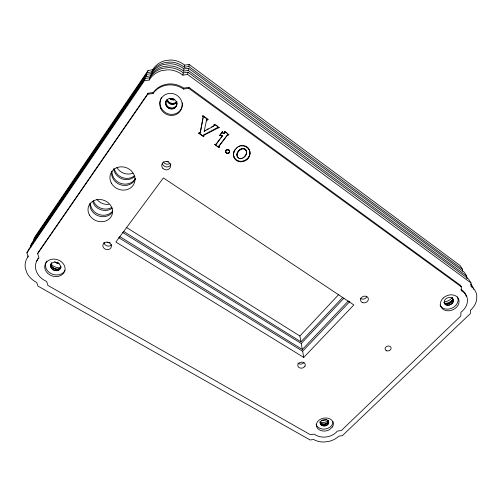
<?xml version="1.0" encoding="UTF-8"?>
<svg xmlns="http://www.w3.org/2000/svg" width="502" height="502" viewBox="0 0 502 502"><rect width="100%" height="100%" fill="white"/><g stroke="black" fill="none" stroke-linecap="round" stroke-linejoin="round"><path stroke-width="0.75" d="M61.024 266.506C60.071 274.719 46.573 269.392 51.662 262.784L50.633 265.414M60.886 267.02C58.427 271.281 50.721 268.721 51.311 263.832M219.205 147.274L219.098 146.138L227.45 135.189L228.605 134.956L228.824 134.31L227.431 134.843L219.098 145.781L218.979 147.575L214.856 144.664L216.243 144.124L219.794 139.092M215.766 144.469L216.243 143.767M214.856 144.664L214.862 144.306L218.979 147.575M214.392 125.588L214.134 124.232L214.492 125.368L213.588 126.184L204.176 131.311L205.538 130.238M214.492 125.368L214.486 124.791M461.313 286.837L461.25 290.645A16.491 13.108 -23.3 0 1 460.905 312.307L460.849 315.959L341.291 430.565L337.325 431.092A14.608 11.069 -9.5 0 1 314.308 434.155L310.343 434.688L47.922 285.425L46.636 281.446A17.702 14.627 18.2 0 1 38.993 257.852L37.644 253.692L38.39 252.136L148.084 93.246L153.305 92.487A22.377 21.316 35.4 0 1 183.632 88.107L188.865 87.354L460.359 285.236L461.313 286.837L188.733 88.327L183.475 89.086A22.471 21.404 35 0 0 153.01 93.485L147.764 94.244L37.644 253.692M462.417 271.275L462.449 269.26L460.158 265.602L189.166 64.482L184.654 65.134A22.37 21.335 45.4 0 0 170.297 59.995L164.273 60.867A22.37 21.335 45.4 0 0 152.614 69.784L148.109 70.443L35.592 235.821L33.772 239.391L147.337 72.589L148.109 70.443M466.647 278.052L466.684 276.012L464.312 272.235L188.589 68.266L183.983 68.931A22.797 21.73 43.6 0 0 169.331 63.704L163.188 64.595A22.797 21.73 43.6 0 0 151.29 73.675L146.703 74.34L32.291 242.303L30.409 246.011L30.892 247.48M471.071 283.009L470.989 286.441A19.716 15.637 -23.9 0 1 476.781 295.44L476.655 299.901A19.716 15.637 -23.9 0 1 470.418 310.318L470.343 313.599L342.326 435.692L338.787 436.163A17.852 13.498 -9.4 0 1 328.954 441.39L324.311 442.005A17.852 13.498 -9.4 0 1 313.65 439.507L310.117 439.978L37.951 286.084L36.765 282.526A21.015 17.3 18.7 0 1 26.97 273.006L25.332 268.156A21.015 17.3 18.7 0 1 28.156 256.604L26.913 252.87L28.871 249.03L145.229 78.406L149.916 77.722A23.236 22.138 41.8 0 1 162.052 68.479L168.327 67.569A23.236 22.138 41.8 0 1 183.286 72.89L187.986 72.206L468.617 279.093L471.071 283.009L187.641 74.472L182.891 75.156A23.494 22.37 40.8 0 0 167.75 69.784L161.406 70.707A23.494 22.37 40.8 0 0 149.132 80.05L144.388 80.734L26.913 252.87M445.086 304.225L444.214 302.593C447.345 305.592 453.877 302.035 452.208 297.742C457.14 303.07 445.958 308.994 443.919 302.329M203.028 118.277L200.499 131.574L200.204 132.591L199.137 132.729L198.88 133.375L203.611 136.72L203.655 135.051L204.565 134.448L216.638 128.035L218.025 127.395L218.816 127.596L203.636 135.396M203.655 135.051L203.843 136.412M207.69 119.94L207.935 119.3L207.69 119.94L206.617 120.009L206.278 120.944M229.621 151.058L229.634 151.416L228.83 149.803L229.621 151.058L229.602 152.162C228.36 155.695 223.522 151.711 226.615 149.69L225.731 151.221L225.718 150.864M206.799 119.846L207.05 119.451L207.702 119.614M207.037 119.783L207.05 119.451M206.617 120.009L206.811 119.52M203.505 135.891L203.53 135.295M203.611 136.72L203.862 136.067M203.015 115.767L203.203 117.098L202.764 116.408L203.015 115.767L207.32 118.861M203.078 116.771L203.097 116.445M202.764 116.408L202.783 116.081M198.88 133.375L199.972 133.13L200.204 132.591M199.727 133.218L199.752 132.873M199.972 133.13L199.997 132.785M199.112 133.068L199.137 132.729M176.641 105.119L176.961 102.678C177.476 113.37 161.493 108.947 166.538 99.923L165.811 102.264M165.691 103.682L166.049 101.241M203.222 116.771L200.179 132.936M188.733 88.327L188.865 87.354M233.468 153.982L233.945 151.692L235.438 149.019L233.963 152.056L233.493 154.346L233.468 153.982C233.524 166.294 251.778 162.623 249.864 151.623L249.958 153.587M246.526 151.221C248.057 156.467 238.638 162.391 237 155.595L237.026 155.959C235.488 150.675 244.938 144.752 246.564 151.585L246.275 150.405M246.313 150.763C243.489 146.063 237.026 150.776 236.975 155.036L236.95 154.672M187.641 74.472L187.986 72.206M466.684 276.012L188.256 70.437L188.589 68.266M462.449 269.26L188.846 66.565L189.166 64.482M183.475 89.086L183.632 88.107M182.891 75.156L183.286 72.89M30.409 246.011L145.894 76.58L150.537 75.902A23.036 21.956 42.6 0 1 162.566 66.735L168.779 65.831A23.036 21.956 42.6 0 1 183.6 71.108L183.983 68.931M147.337 72.589L151.886 71.93A22.603 21.555 44.4 0 1 163.677 62.919L169.764 62.035A22.603 21.555 44.4 0 1 184.284 67.224L184.654 65.134M176.146 106.43L176.829 104.083M175.311 107.553L176.334 105.395M176.164 102.941L176.346 101.944C173.585 104.849 168.295 103.293 167.216 99.528L166.99 100.519C168.17 104.874 174.821 105.972 176.98 101.837M174.207 108.413L174.401 107.372L175.505 106.512M175.079 103.788L175.267 102.784M172.895 108.953L173.102 107.911L174.401 107.372M173.792 104.316L173.987 103.312M171.477 109.135L171.684 108.087L173.102 107.911M172.406 104.498L172.606 103.487M173.29 100.036L173.485 99.07L170.818 98.361L170.611 99.327L171.916 99.854L174.658 99.86M233.574 155.702L233.549 155.338C235.338 164.844 249.645 162.165 249.921 153.223M204.176 131.311L206.629 119.683M170.04 108.953L170.253 107.905C167.894 107.265 166.074 105.106 165.93 102.653M170.994 104.309L171.201 103.305M171.916 99.854L172.111 98.888M168.685 108.407L168.904 107.359M169.663 103.776L169.877 102.772M167.499 107.541L167.724 106.499M168.503 102.923L168.722 101.925M166.564 106.411L166.796 105.37M167.593 101.812L167.819 100.82M165.949 105.094L166.181 104.065M222.606 132.817L222.744 131.863L222.838 133.143L224.156 133.701L224.783 132.597L224.695 131.342L227.055 133.036M320.383 422.571C322.453 425.269 327.718 424.234 328.308 420.789L328.697 422.69C327.919 427.346 319.492 427.02 320.025 421.799L320.747 424.479M153.01 93.485L153.305 92.487M147.764 94.244L148.084 93.246M60.246 268.608C62.555 263.387 53.62 259.559 50.978 264.366M149.132 80.05L149.916 77.722M150.537 75.902L151.29 73.675M151.886 71.93L152.614 69.784M366.824 296.544C365.939 298.928 362.67 299.914 360.555 298.546M144.388 80.734L145.229 78.406M145.894 76.58L146.703 74.34M224.156 133.701L224.77 132.258M59.575 269.511L60.221 267.917M58.64 270.202L59.286 268.608M57.504 270.641L58.15 269.047M56.237 270.804L56.889 269.21M54.925 270.666L55.584 269.072M54.605 261.642L57.855 263.594L58.282 262.571M53.664 270.252L54.329 268.658M56.619 263.18L57.046 262.157M52.534 269.574L53.206 267.986M51.612 268.689L52.283 267.102M50.959 267.654L51.637 266.066M50.627 266.537L51.304 264.956M225.699 151.968L225.687 151.604C225.969 153.606 229.094 153.744 229.583 151.799L229.602 152.162M170.887 164.399C169.4 168.59 162.46 167.361 162.303 162.999M303.999 362.463C302.662 364.352 299.587 364.684 297.893 363.09M166.306 100.94C168.797 96.077 176.786 98.398 176.773 103.707M214.134 124.565L214.367 124.258L219.048 127.621L218.816 127.928M218.816 127.596L219.048 127.282L219.048 127.621M219.801 135.452L222.424 131.637L219.801 135.452L222.468 135.929L216.243 144.124M224.783 132.597L224.695 131.342M220.685 137.918L222.461 135.584L219.794 135.101M235.463 149.383C238.965 143.591 248.879 145.141 249.908 151.987M342.784 297.335L300.943 341.806L299.895 336.007L338.944 294.279M348.281 300.98L302.323 349.486L301.244 343.493L343.857 298.27M303.754 357.418L115.862 242.039L163.382 177.909L353.841 304.946L303.754 357.418L302.637 351.224L349.856 301.47M111.733 244.669C109.612 247.48 104.397 246.105 103.97 242.617M328.653 420.488L327.837 421.096A8.427 6.444 -9.6 0 1 320.182 422.264M206.88 129.51L208.223 128.776M211.574 126.95L213.588 125.851M226.628 150.054L228.843 150.167M240.54 145.561L242.504 145.373L243.545 145.831M184.284 67.224L188.846 66.565M183.6 71.108L188.256 70.437M168.503 161.462L166.884 161.362M57.855 263.594L59.142 263.726M170.253 107.905L171.684 108.087M222.599 132.472L223.133 132.961M246.281 146.584L245.189 145.969L245.227 146.327M119.733 236.567L302.323 349.486M118.66 237.622L302.637 351.224M123.53 231.347L300.943 341.806M122.469 232.344L301.244 343.493M126.209 227.318L299.895 336.007M198.905 133.036L203.63 136.375M222.43 131.976L222.75 132.202M215.54 124.766L217.874 126.448M202.996 116.094L207.922 119.627M224.708 131.687L228.837 134.649M169.475 98.492L170.611 99.327M249.557 150.619L247.994 147.889L246.833 146.898L246.871 147.255M453.118 299.361C450.639 295.019 442.601 298.715 444.502 303.415M237.722 157.12L237.258 156.411L237.283 156.775M452.497 298.69L453.4 300.309M452.471 299.713L453.375 301.338M452.133 300.736L453.036 302.361M451.505 301.689L452.409 303.321M450.639 302.511L451.536 304.143M449.591 303.152L450.482 304.783M448.424 303.559L449.315 305.191M447.226 303.704L448.11 305.341M446.077 303.584L446.956 305.222M445.048 303.208L445.92 304.839M328.697 422.69C328.521 417.808 319.598 419.001 320.389 423.701M328.371 420.588L328.628 421.856M328.095 421.63L328.484 423.531M327.611 422.42L328.001 424.322M326.896 423.098L327.279 425.006M325.986 423.632L326.369 425.539M324.957 423.977L325.334 425.884M323.872 424.108L324.242 426.016M322.799 424.021L323.169 425.928M321.82 423.719L322.184 425.627M320.998 423.224L321.355 425.131M249.601 154.823L249.638 155.187M248.892 149.012L248.929 149.37M247.994 147.889L248.038 148.253M248.904 156.417L248.948 156.781M247.844 157.998L247.881 158.368M246.614 152.501L246.57 152.137L246.476 153.405M246.984 158.952L247.022 159.322M245.811 149.684L245.848 150.042M246.168 154.315L246.131 153.951L245.691 155.237M245.139 149.063L245.177 149.42M245.967 159.812L246.005 160.182M244.355 145.668L244.386 146.026M244.342 148.623L244.38 148.981M245.039 156.172L245.001 155.808L244.33 156.969M244.876 160.521L244.913 160.897M243.501 148.404L243.533 148.761M242.504 145.373L242.535 145.731M243.57 157.628L243.533 157.264L242.755 158.149M242.604 148.404L242.635 148.761M243.784 161.029L243.821 161.399M241.512 145.398L241.544 145.756M242.824 161.311L242.861 161.688M241.663 148.623L241.694 148.987M240.784 149.012L240.816 149.37M241.857 161.475L241.889 161.845M240.922 158.375L240.954 158.745M239.962 149.546L239.994 149.903M239.592 145.85L239.623 146.207M240.885 161.506L240.916 161.876M240.031 158.375L240.063 158.745M239.184 150.224L239.216 150.587M239.906 161.406L239.931 161.776M238.437 146.383L238.469 146.735M238.456 151.052L238.488 151.416M239.04 161.211L239.071 161.581M238.387 157.716L238.419 158.086M237.835 151.955L237.86 152.319M237.358 147.086L237.39 147.444M238.205 160.91L238.23 161.286M237.377 152.859L237.402 153.223M237.082 153.769L237.107 154.133M236.36 147.964L236.386 148.328M236.599 160.012L236.624 160.383M235.432 159.034L235.457 159.404M234.34 150.769L234.359 151.133M234.541 157.929L234.559 158.299M233.945 151.692L233.963 152.056M233.913 156.693L233.932 157.063M229.364 150.355L229.376 150.719M228.592 134.611L228.605 134.956M229.238 152.47L229.257 152.834M227.908 134.505L227.927 134.843M228.674 152.966L228.692 153.33M227.663 134.611L227.682 134.956M228.128 149.841L228.115 149.483L227.343 149.452L227.356 149.809M227.431 134.843L227.45 135.189M227.946 153.21L227.958 153.574M227.168 153.179L227.18 153.543M226.471 152.859L226.484 153.223M226.057 150.192L226.069 150.55M225.944 152.313L225.956 152.677M224.576 132.798L224.582 133.137M224.463 131.649L224.476 131.995M222.832 132.798L222.838 133.143M222.461 135.584L222.468 135.929M221.363 135.132L221.369 135.484M220.723 135.019L220.729 135.364M220.114 135.333L220.114 135.678M219.098 145.781L219.098 146.138M218.897 146.32L218.897 146.678M218.376 127.414L218.376 127.753M218.025 127.395L218.025 127.734M134.203 175.97A12.243 11.107 23.9 0 1 114.318 168.867M111.626 207.521A12.017 10.611 21.3 0 1 93.385 200.75M132.879 173.159A12.067 10.975 24.6 0 1 116.903 167.442M109.022 204.295A11.847 10.492 21.8 0 1 96.892 199.382M466.753 277.38A19.045 15.311 -24.4 0 1 467.343 278.666M471.033 284.226A19.371 15.474 -24.2 0 1 471.867 286.203M466.534 277.493A19.189 15.38 -24.3 0 1 467.481 278.585M170.172 163.263A4.43 4.129 19.4 0 1 163.301 161.876M135.433 178.298A12.481 11.282 23.2 0 1 121.434 183.607A12.481 11.282 23.2 0 1 112.002 171.477M112.806 210.827A12.243 10.768 20.8 0 1 99.176 214.567A12.243 10.768 20.8 0 1 90.448 203.272M452.076 300.34A9.482 7.593 -23.5 0 1 444.352 303.472M57.736 269.354A10.165 8.459 18.5 0 1 51.198 266.549M110.233 242.755A4.236 3.665 16.3 0 1 107.058 242.177M452.246 297.586A9.444 7.574 -23.6 0 1 444.684 301.79M60.943 267.773A10.122 8.434 18.6 0 1 51.399 264.567M326.84 419.565A8.396 6.432 -9.6 0 1 321.224 420.613M134.944 176.233A12.299 11.144 23.8 0 1 122.093 178.875A12.299 11.144 23.8 0 1 113.621 168.616M112.379 208.066A12.067 10.642 21.2 0 1 92.657 201.39M460.943 289.39A16.428 13.077 -23.4 0 1 466.239 296.343M470.851 284.414A19.522 15.543 -24 0 1 473.819 289.334M36.671 261.504A17.626 14.583 18.3 0 1 38.271 258.078M27.798 256.986A20.795 17.181 18.9 0 1 28.231 255.863M457.391 296.851A9.607 7.655 -23.3 0 1 452.189 308.059A9.607 7.655 -23.3 0 1 440.003 304.984M65.047 270.277A10.31 8.54 18.2 0 1 51.166 273.653A10.31 8.54 18.2 0 1 46.811 261.027M332.97 421.642A8.528 6.482 -9.5 0 1 325.415 429.028A8.528 6.482 -9.5 0 1 316.128 424.209M325.227 424.259A8.452 6.451 -9.5 0 1 323.777 424.485M135.402 178.919A12.531 11.32 23 0 1 120.624 184.792A12.531 11.32 23 0 1 111.701 171.257M112.366 212.227A12.299 10.799 20.6 0 1 97.928 215.697A12.299 10.799 20.6 0 1 90.027 203.222M182.333 102.81A11.377 10.837 36.4 0 1 169.814 114.255A11.377 10.837 36.4 0 1 160.671 99.176M160.941 98.517A11.377 10.837 36.4 0 1 161.619 97.256M64.702 271.193L63.647 273.163A10.354 8.565 18.1 0 1 46.454 271.908A10.354 8.565 18.1 0 1 53.306 259.107A10.354 8.565 18.1 0 1 64.702 271.193M304.996 366.109L303.81 367.414A3.765 3.025 -8.9 0 1 298.288 366.824A3.765 3.025 -8.9 0 1 300.102 362.4L302.028 362.093A3.765 3.025 -8.9 0 1 304.996 366.109M332.487 426.926L329.576 429.649A8.559 6.495 -9.5 0 1 316.605 426.618A8.559 6.495 -9.5 0 1 325.861 417.971A8.559 6.495 -9.5 0 1 332.487 426.926M443.228 298.037L441.697 299.87A9.645 7.674 -23.2 0 0 448.725 310.813A9.645 7.674 -23.2 0 0 458.583 299.004A9.645 7.674 -23.2 0 0 443.228 298.037M104.071 243.024L103.399 243.759A4.311 3.715 15.8 0 0 104.523 248.672A4.311 3.715 15.8 0 0 110.133 248.728L110.81 248.001A4.311 3.715 15.8 0 0 110.12 243.42A4.311 3.715 15.8 0 0 104.956 242.485L104.071 243.024M89.494 215.076A12.481 10.925 20.2 0 0 110.804 217.197A12.481 10.925 20.2 0 0 100.595 199.558A12.481 10.925 20.2 0 0 89.494 215.076M362.758 302.687A3.991 3.313 -17.3 0 0 368.361 298.859A3.991 3.313 -17.3 0 0 362.193 296.933A3.991 3.313 -17.3 0 0 362.758 302.687M162.893 168.396A4.518 4.192 18.5 0 0 170.473 167.11A4.518 4.192 18.5 0 0 165.202 161.512A4.518 4.192 18.5 0 0 162.893 168.396M111.325 183.061A12.726 11.458 22.4 0 0 133.036 185.451A12.726 11.458 22.4 0 0 123.021 166.902A12.726 11.458 22.4 0 0 111.325 183.061M386.703 350.823A3.062 2.428 -16.6 0 0 391.102 348.062A3.062 2.428 -16.6 0 0 386.465 346.581A3.062 2.428 -16.6 0 0 386.703 350.823M160.753 108.539A11.427 10.881 35.9 0 0 180.136 111.262A11.427 10.881 35.9 0 0 172.067 93.46A11.427 10.881 35.9 0 0 160.753 108.539"/></g></svg>
